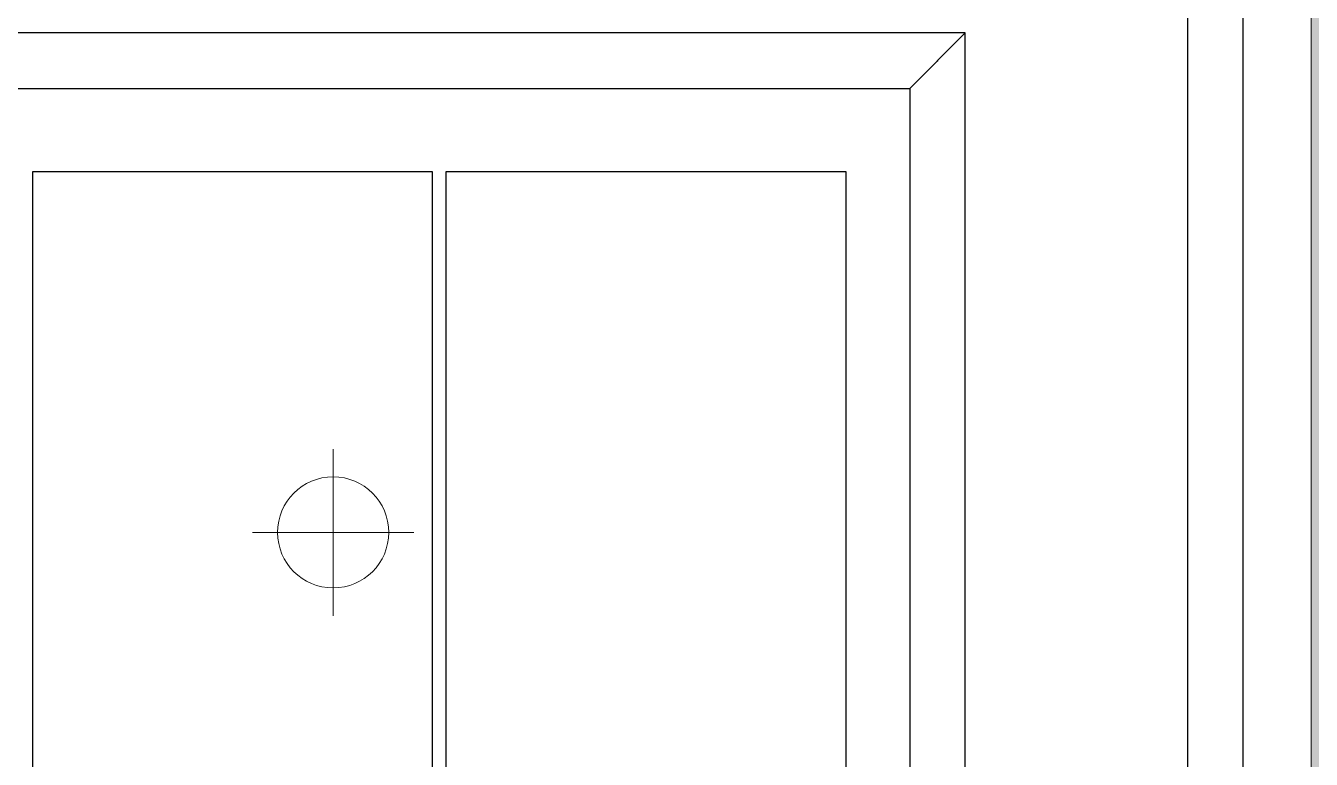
# Model space of a CAD drawing. Header units: millimetres. Extents: x -794334 to -714814, y -17806 to 22403.
# Drawn here: x -778864 to -777707, y 8926 to 9586 of the extents above; entities that cross this region are included whole.
import ezdxf
from ezdxf.xclip import XClip

# ---------------------------------------------------------------- set-up
doc = ezdxf.new("R2010")
doc.units = ezdxf.units.MM
doc.header["$XCLIPFRAME"] = 0
for name, color, linetype in [('000 - WIPEOUT', 250, 'Continuous'), ('A04_TUBE SERIES', 2, 'Continuous'), ('A11_ALU.SOLID SHEET', 2, 'Continuous')]:
    doc.layers.add(name, color=color, linetype=linetype)
for name, color, linetype, lineweight in [('A-DETL-GENF', 2, 'Continuous', 9), ('A-GENM', 1, 'Continuous', 9), ('E-LITE-EQPM', 2, 'Continuous', 9)]:
    doc.layers.add(name, color=color, linetype=linetype, lineweight=lineweight)

# ---------------------------------------------------------------- blocks, each defined once
blk = doc.blocks.new('Curved Concourse Ceiling5 - Curved Concourse Ceiling-12515229-4252-01 ENLARGED CONCOURSE LEVEL - REFLECTED CEILING PLAN - SHEET 3')
at = {"layer": 'A-GENM'}
h = blk.add_hatch(color=256, dxfattribs=at)
h.paths.add_polyline_path([(-768763.3, 4129), (-768657.5, 4129), (-768657.5, 9894), (-777707.5, 9894), (-777707.4, 4129), (-769849.3, 4129)])
h.paths.add_polyline_path([(-768857.5, 4329), (-777507.5, 4329), (-777507.5, 9694), (-768857.5, 9694), (-768857.5, 4419.9)])
blk.add_line((-777707.5, 9894), (-777707.5, 4129), dxfattribs=at)
blk.add_line((-777707.5, 9894), (-777707.5, 4129), dxfattribs=at)
blk = doc.blocks.new('*U1029')
at = {"layer": 'A-GENM'}
blk.add_blockref('Curved Concourse Ceiling5 - Curved Concourse Ceiling-12515229-4252-01 ENLARGED CONCOURSE LEVEL - REFLECTED CEILING PLAN - SHEET 3', (778882.4, -3579), dxfattribs=at)
blk = doc.blocks.new('*U1527')
blk.add_attdef('EXTR.OVL-LENGTH_', (-25, -59.1), '', height=5)
blk.add_wipeout([(-25, 25), (25, -25), (25, 4675), (-25, 4625)]).dxf.layer = '000 - WIPEOUT'
at = {"layer": 'A04_TUBE SERIES', "color": 0}
blk.add_lwpolyline([(-25, 25), (25, -25), (25, 4675), (-25, 4625)], close=True, dxfattribs=at)
blk = doc.blocks.new('*U1533')
blk.add_attdef('EXTR.OVL-LENGTH_', (-25, -59.1), '', height=5)
blk.add_wipeout([(-25, 25), (25, -25), (25, 4175), (-25, 4125)]).dxf.layer = '000 - WIPEOUT'
at = {"layer": 'A04_TUBE SERIES', "color": 0}
blk.add_lwpolyline([(-25, 25), (25, -25), (25, 4175), (-25, 4125)], close=True, dxfattribs=at)
blk = doc.blocks.new('*U1534')
blk.add_attdef('EXTR.OVL-LENGTH_', (-25, -59.1), '', height=5)
blk.add_wipeout([(-25, 25), (25, -25), (25, 4700), (-25, 4650)]).dxf.layer = '000 - WIPEOUT'
blk.add_point((0, 0))
at = {"layer": 'A04_TUBE SERIES', "color": 0}
blk.add_lwpolyline([(-25, 25), (25, -25), (25, 4700), (-25, 4650)], close=True, dxfattribs=at)
blk = doc.blocks.new('*U1541')
at = {"color": 3}
for points in [[(-875, 924), (875, 924), (875, 564), (-875, 564)], [(-875, 552), (875, 552), (875, 192), (-875, 192)]]:
    blk.add_wipeout(points, dxfattribs=at).dxf.layer = '000 - WIPEOUT'
at = {"layer": 'A11_ALU.SOLID SHEET', "color": 0, "linetype": 'ByBlock'}
for points in [[(875, 564), (-875, 564), (-875, 924), (875, 924)], [(875, 192), (-875, 192), (-875, 552), (875, 552)]]:
    blk.add_lwpolyline(points, close=True, dxfattribs=at)
blk = doc.blocks.new('A$Cb9d11952')
at = {"layer": 'A04_TUBE SERIES', "color": 2}
for name, p in [('*U1527', (6787.5, 25)), ('*U1533', (6537.5, 275))]:
    blk.add_blockref(name, p, dxfattribs=at)
at = {"layer": 'A11_ALU.SOLID SHEET', "linetype": 'ByBlock', "xscale": -1, "rotation": 270}
blk.add_blockref('*U1541', (5531.3, 3450), dxfattribs=at)
at = {"layer": 'A04_TUBE SERIES', "color": 2, "rotation": 90}
blk.add_blockref('*U1534', (6537.5, 4425), dxfattribs=at)
blk = doc.blocks.new('*U1629')
at = {"layer": 'A11_ALU.SOLID SHEET'}
blk.add_blockref('A$Cb9d11952', (-39900, 1550.5), dxfattribs=at)
blk = doc.blocks.new('LGF_DL_SAA_LowPower_DL1a1 - LGF_DL_SAA_LowPower_DL1a-12437659-4150-01 CONCOURSE LEVEL - REFLECTED CEILING PLAN')
at = {"layer": 'A-DETL-GENF'}
for p, q in [((0, 75), (0, -75)), ((72.5, 0), (-72.5, 0))]:
    blk.add_line(p, q, dxfattribs=at)
blk.add_circle((0, 0), 50, dxfattribs=at)
blk = doc.blocks.new('C-1-PP19-AR-4150-01-B_20250901-115810_EXDOWNLIGHT')
at = {"layer": 'E-LITE-EQPM', "rotation": 359.9999881697653}
blk.add_blockref('LGF_DL_SAA_LowPower_DL1a1 - LGF_DL_SAA_LowPower_DL1a-12437659-4150-01 CONCOURSE LEVEL - REFLECTED CEILING PLAN', (-33905, 5551), dxfattribs=at)

msp = doc.modelspace()

# ---------------------------------------------------------------- block references
msp.add_blockref('*U1029', (-778882.4, 3579))

# ---------------------------------------------------------------- next in the draw order: block references
ref = msp.add_blockref('*U1629', (-744681.2, 3579))
XClip(ref).set_block_clipping_path([(-45802.4668593339, -9620.0029952967), (23702.8690583039, 10334.9999958097)])

# ---------------------------------------------------------------- next in the draw order: block references
ref = msp.add_blockref('C-1-PP19-AR-4150-01-B_20250901-115810_EXDOWNLIGHT', (-744682.4, 3579))
XClip(ref).set_block_clipping_path([(-45801.3280238605, -9620.0029952967), (23704.0078937773, 10334.9999958097)])

doc.saveas('drawing.dxf')
